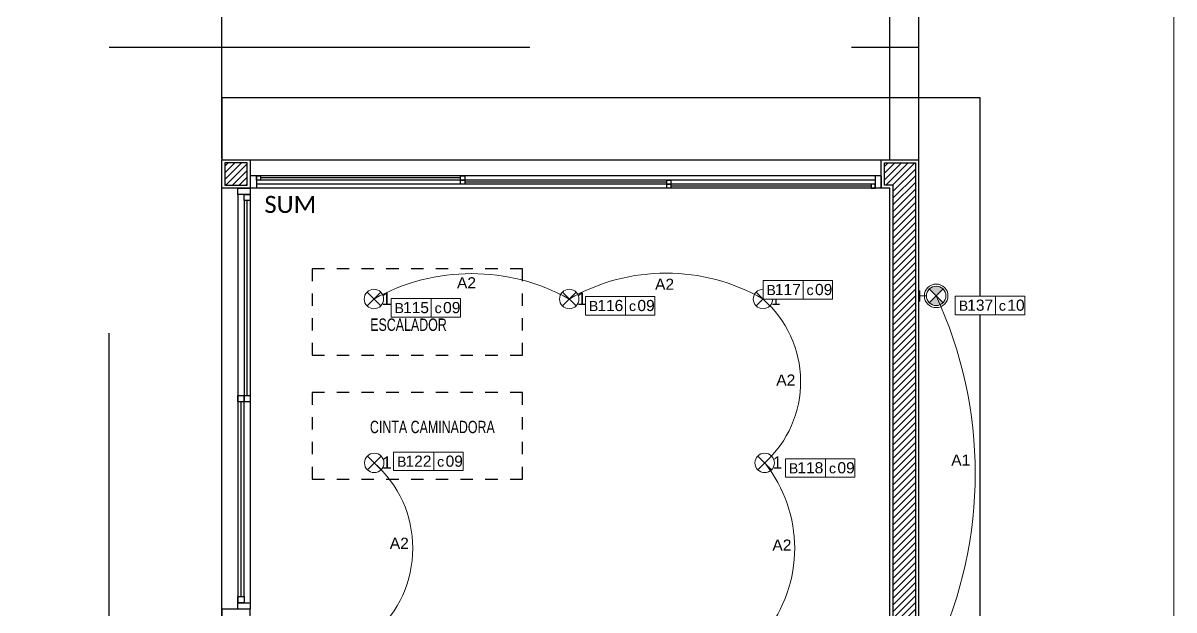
# Model space of a CAD drawing. Header units: millimetres. Extents: x 430 to 1353, y -204 to 152.
# Drawn here: x 659.43 to 668.73, y -37.6 to -32.85 of the extents above; entities that cross this region are included whole.
import ezdxf

# ---------------------------------------------------------------- set-up
doc = ezdxf.new("R2010")
doc.units = ezdxf.units.MM
doc.linetypes.add('DASHED', pattern=[0.3, 0.17, -0.13])
doc.linetypes.add('HIDDENX3', pattern=[0.15, 0.1, -0.05])
doc.layers.get('0').update_dxf_attribs({"color": 250})
for name, color, linetype in [('AR - Carpinteria', 252, 'Continuous'), ('AR - Ht', 252, 'Continuous'), ('AR - Proyeccion', 252, 'DASHED'), ('AR - Vista 05', 252, 'Continuous'), ('AR - Vista 1', 252, 'Continuous'), ('AR - Vista 2', 252, 'Continuous'), ('AR - Vista 4', 252, 'Continuous'), ('ER-AA', 252, 'HIDDENX3'), ('ND- ESPACIOS', 253, 'Continuous')]:
    doc.layers.add(name, color=color, linetype=linetype)
for name, color, linetype, lineweight in [('ND-Apliques', 1, 'Continuous', 15), ('ND-GLOBAL_Notas', 252, 'Continuous', 9), ('ND-IUG-C10', 152, 'Continuous', 13), ('ND-IUG-C9', 200, 'Continuous', 13), ('ND-texto', 251, 'Continuous', 15)]:
    doc.layers.add(name, color=color, linetype=linetype, lineweight=lineweight)
doc.styles.add('1', font='arial.ttf')
doc.styles.add('50-TXT', font='GOTHIC.TTF', dxfattribs={"width": 0.75, "height": 0.1})
doc.styles.add('Arial', font='arial.ttf')
doc.styles.add('IMPLANTACION', font='arial.ttf', dxfattribs={"height": 0.3})
doc.styles.get("Standard").update_dxf_attribs({"font": 'arial.ttf'})

# ---------------------------------------------------------------- blocks, each defined once
blk = doc.blocks.new('Aplique_ext_caja 7x7')
for p, q in [((-0.0556, 0.0556), (0.0556, -0.0556)), ((-0.0556, -0.0556), (0.0556, 0.0556))]:
    blk.add_line(p, q)
blk.add_circle((0, 0), 0.0786)
blk = doc.blocks.new('*U454')
blk.add_blockref('Aplique_ext_caja 7x7', (0, 0))
at = {"insert": (0.0634, 0.0523), "char_height": 0.1, "attachment_point": 1, "style": 'IMPLANTACION'}
blk.add_mtext_dynamic_manual_height_columns('1', width=0.080108, gutter_width=0.5582, heights=[0], dxfattribs=at)
blk = doc.blocks.new('*U455')
blk.add_blockref('Aplique_ext_caja 7x7', (0, 0))
at = {"insert": (0.0634, 0.0523), "char_height": 0.1, "attachment_point": 1, "style": 'IMPLANTACION'}
blk.add_mtext_dynamic_manual_height_columns('1', width=0.080108, gutter_width=0.5582, heights=[0], dxfattribs=at)
blk = doc.blocks.new('*U457')
blk.add_blockref('Aplique_ext_caja 7x7', (0, 0))
at = {"insert": (0.0634, 0.0523), "char_height": 0.1, "attachment_point": 1, "style": 'IMPLANTACION'}
blk.add_mtext_dynamic_manual_height_columns('1', width=0.080108, gutter_width=0.5582, heights=[0], dxfattribs=at)
blk = doc.blocks.new('*U458')
blk.add_blockref('Aplique_ext_caja 7x7', (0, 0))
at = {"insert": (0.0634, 0.0523), "char_height": 0.1, "attachment_point": 1, "style": 'IMPLANTACION'}
blk.add_mtext_dynamic_manual_height_columns('1', width=0.080108, gutter_width=0.5582, heights=[0], dxfattribs=at)
blk = doc.blocks.new('*U460')
blk.add_blockref('Aplique_ext_caja 7x7', (0, 0))
at = {"insert": (0.0634, 0.0523), "char_height": 0.1, "attachment_point": 1, "style": 'IMPLANTACION'}
blk.add_mtext_dynamic_manual_height_columns('1', width=0.080108, gutter_width=0.5582, heights=[0], dxfattribs=at)
blk = doc.blocks.new('Aplieque_Cielo-tierra')
h = blk.add_hatch(color=256)
h.dxf.hatch_style = 1
h.paths.add_polyline_path([(0.0004, 0.1432), (-0.0552, 0.1988, 0.293406), (-0.0733, 0.1157, 0.107717), (-0.0552, 0.0876)])
h.paths.add_polyline_path([(0.0741, 0.1706, 0.107717), (0.056, 0.1988), (0.0004, 0.1432), (0.056, 0.0876, 0.293406)])
for p, q in [((-0.0552, 0.1988), (0.056, 0.0876)), ((-0.0552, 0.0876), (0.056, 0.1988)), ((-0.0413, 0), (0.0413, 0)), ((-0.0003, 0.0645), (-0.0003, 0.0125))]:
    blk.add_line(p, q)
blk.add_lwpolyline([(-0.0413, 0), (0.041, 0), (0.041, 0.0125), (-0.0413, 0.0125)], close=True)
for radius in [0.0953, 0.0786]:
    blk.add_circle((0.0004, 0.1432), radius)
blk = doc.blocks.new('N_Boca')
at = {"ltscale": 0.5}
blk.add_wipeout([(0, 0.15), (0.324, 0.15), (0.324, 0), (0, 0)], dxfattribs=at)
blk.add_lwpolyline([(0, 0.15), (0.324, 0.15), (0.324, 0), (0, 0)], close=True, dxfattribs=at)
at = {"ltscale": 0.5, "insert": (0.0277, 0.1135), "char_height": 0.0816, "attachment_point": 1, "style": '1'}
blk.add_mtext_dynamic_manual_height_columns('B', width=0.06653, gutter_width=2.041, heights=[0], dxfattribs=at)
at = {"ltscale": 0.5, "style": '1'}
blk.add_attdef('BOCA', (0.0961, 0.0319), '', height=0.09, dxfattribs=at)
blk = doc.blocks.new('*U493')
at = {"color": 8}
for p, q in [((1.675, 0.025), (0.1, 0.025)), ((1.725, 0.075), (3.3, 0.075))]:
    blk.add_line(p, q, dxfattribs=at)
at = {"layer": 'AR - Carpinteria'}
for p, q in [((0.05, 0.1), (3.35, 0.1)), ((0.05, 0), (3.35, 0)), ((0.1, 0.05), (1.675, 0.05)), ((3.3, 0.05), (1.725, 0.05))]:
    blk.add_line(p, q, dxfattribs=at)
for points in [[(0, 0), (0.05, 0), (0.05, 0.1), (0, 0.1)], [(1.725, 0.1), (1.675, 0.1), (1.675, 0.05), (1.725, 0.05)], [(3.35, 0.1), (3.3, 0.1), (3.3, 0.05), (3.35, 0.05)], [(3.35, 0), (3.4, 0), (3.4, 0.1), (3.35, 0.1)], [(0.05, 0), (0.1, 0), (0.1, 0.05), (0.05, 0.05)], [(1.675, 0), (1.725, 0), (1.725, 0.05), (1.675, 0.05)]]:
    blk.add_lwpolyline(points, close=True, dxfattribs=at)
blk = doc.blocks.new('*U495')
for p, q in [((0, 0.1), (5.1, 0.1)), ((0, 0.1), (0, 0)), ((0.05, 0.1), (0.05, 0)), ((5.05, 0.1), (5.05, 0)), ((5.1, 0.1), (5.1, 0)), ((0, 0), (5.1, 0)), ((0.05, 0.0667), (5.05, 0.0667)), ((0.05, 0.0333), (5.05, 0.0333))]:
    blk.add_line(p, q)
at = {"color": 8}
for p, q in [((0.0833, 0.0167), (1.7, 0.0167)), ((1.7333, 0.05), (3.3667, 0.05)), ((3.4, 0.0833), (5.0167, 0.0833))]:
    blk.add_line(p, q, dxfattribs=at)
for points in [[(3.3667, 0.0667), (3.4, 0.0667), (3.4, 0.1), (3.3667, 0.1)], [(5.0167, 0.0667), (5.05, 0.0667), (5.05, 0.1), (5.0167, 0.1)], [(0.0833, 0), (0.05, 0), (0.05, 0.0333), (0.0833, 0.0333)], [(1.7, 0.0333), (1.7333, 0.0333), (1.7333, 0.0667), (1.7, 0.0667)], [(1.7, 0), (1.7333, 0), (1.7333, 0.0333), (1.7, 0.0333)], [(3.3667, 0.0333), (3.4, 0.0333), (3.4, 0.0667), (3.3667, 0.0667)]]:
    blk.add_lwpolyline(points, close=True)
blk = doc.blocks.new('PLANTA BAJA')
at = {"layer": 'AR - Ht', "true_color": 0x383838, "transparency": 33554610}
h = blk.add_hatch(dxfattribs=at)
h.set_pattern_fill('ANSI31', color=250, scale=0.012)
h.set_pattern_definition([(45, (-605.2518, -51.777135), (-0.0269407684, 0.0269407684), [])])
h.paths.add_polyline_path([(23.605, 24.735), (23.425, 24.735), (23.425, 24.69), (22.52, 24.69), (22.52, 24.6304), (22.7591, 24.6304), (22.7591, 24.5804), (22.52, 24.5804), (22.52, 24.52), (23.425, 24.52), (23.425, 24.45), (23.605, 24.45)])
h.paths.add_polyline_path([(18.205, 30.805), (18.025, 30.805), (18.025, 30.625), (18.205, 30.625)])
h.paths.add_polyline_path([(0.205, 16.225), (1.215, 16.225), (1.215, 16.405), (0.025, 16.405), (0.025, 10.52), (0.205, 10.52), (0.205, 11.8904), (0.205, 13.0025), (1.1975, 13.0025), (1.1975, 13.0679), (0.5175, 13.0679), (0.5175, 13.1179), (1.1975, 13.1179), (1.1975, 13.1825), (0.205, 13.1825), (0.205, 14.9569), (0.82, 14.9569), (0.82, 15.0769), (0.205, 15.0769)])
h.paths.add_polyline_path([(4.45, 16.405), (2.165, 16.405), (2.165, 16.225), (3.625, 16.225), (3.625, 13.1825), (2.6375, 13.1825), (2.6375, 13.1179), (3.3175, 13.1179), (3.3175, 13.0679), (2.6375, 13.0679), (2.6375, 13.0025), (3.625, 13.0025), (3.625, 12.015), (3.805, 12.015), (3.805, 16.225), (4.45, 16.225)])
h.paths.add_polyline_path([(7.455, 16.405), (5.5, 16.405), (5.5, 16.225), (7.455, 16.225)])
h.paths.add_polyline_path([(7.34, 11.005), (3.805, 11.005), (3.805, 11.075), (3.625, 11.075), (3.625, 10.825), (4.155, 10.825), (4.155, 8.47), (3.625, 8.47), (3.625, 8.35), (4.275, 8.35), (4.275, 10.825), (7.22, 10.825), (7.22, 7.405), (7.225, 7.405), (7.225, 0.025), (7.405, 0.025), (7.405, 7.225), (7.475, 7.225), (7.475, 7.405), (7.34, 7.405)])
h.paths.add_polyline_path([(3.805, 7.405), (2.615, 7.405), (2.615, 7.8154), (2.495, 7.8154), (2.495, 7.405), (0.205, 7.405), (0.205, 7.96), (0.025, 7.96), (0.025, 0.025), (0.205, 0.025), (0.205, 7.225), (3.805, 7.225)])
h.paths.add_polyline_path([(11.69, 7.405), (9.89, 7.405), (9.725, 7.405), (9.725, 7.225), (11.69, 7.225)])
h.paths.add_polyline_path([(14.62, 11.005), (10.81, 11.005), (10.81, 10.825), (14.62, 10.825)])
h.paths.add_polyline_path([(18.225, 11.005), (15.875, 11.005), (15.875, 10.825), (18.055, 10.825), (18.055, 9.505), (17.475, 9.505), (17.475, 9.175), (17.215, 9.175), (17.215, 9.055), (18.055, 9.055), (18.055, 7.405), (17.47, 7.405), (17.47, 7.225), (18.035, 7.225), (18.195, 7.225), (18.22, 7.225), (18.22, 7.405), (18.175, 7.405), (18.175, 10.825), (18.225, 10.825)])
h.paths.add_polyline_path([(18.055, 9.425), (18.055, 9.175), (17.555, 9.175), (17.555, 9.425)], flags=16)
h.paths.add_polyline_path([(16.42, 7.405), (16.375, 7.405), (16.375, 9.95), (16.255, 9.95), (16.255, 7.405), (13.74, 7.405), (13.74, 7.225), (14.29, 7.225), (14.29, 5.415), (14.74, 5.415), (14.74, 7.225), (16.395, 7.225), (16.42, 7.2251)])
h.paths.add_polyline_path([(23.605, 16.405), (21.57, 16.405), (21.57, 16.225), (23.425, 16.225), (23.425, 11.685), (19.375, 11.685), (19.375, 12.365), (19.255, 12.365), (19.17, 12.365), (19.17, 12.245), (19.255, 12.245), (19.255, 11.005), (19.165, 11.005), (19.165, 10.825), (19.375, 10.825), (19.375, 11.565), (23.425, 11.565), (23.425, 7.405), (21.57, 7.405), (21.57, 7.225), (23.605, 7.225)])
h.paths.add_polyline_path([(18.22, 16.405), (17.91, 16.405), (17.91, 16.225), (18.055, 16.225), (18.055, 12.25), (18.22, 12.25), (18.22, 12.36), (18.175, 12.36), (18.175, 16.225), (18.22, 16.225)])
h.paths.add_polyline_path([(21.77, 23.57), (20.7625, 23.57), (20.7625, 23.535), (21.3625, 23.535), (21.3625, 23.435), (20.7625, 23.435), (20.7625, 23.4), (21.66, 23.4), (21.66, 23.165), (21.77, 23.165)])
h.paths.add_polyline_path([(18.9175, 23.535), (19.5125, 23.535), (19.5125, 23.57), (18.215, 23.57), (18.215, 23.615), (18.025, 23.615), (18.025, 19.825), (18.23, 19.825), (18.255, 19.825), (18.255, 20.005), (18.205, 20.005), (18.205, 23.4), (19.5125, 23.4), (19.5125, 23.435), (18.9175, 23.435)])
h.paths.add_polyline_path([(23.605, 30.805), (23.355, 30.805), (23.355, 30.625), (23.425, 30.625), (23.425, 26.15), (21.66, 26.15), (21.66, 24.52), (21.77, 24.52), (21.77, 26.04), (23.425, 26.04), (23.425, 25.785), (23.605, 25.785)])
h.paths.add_polyline_path([(3.825, 20.005), (2.3749, 20.005), (2.3749, 20.055), (2.265, 20.055), (2.265, 20.005), (0.205, 20.005), (0.205, 20.055), (0.025, 20.055), (0.025, 19.825), (3.825, 19.825)])
h.paths.add_polyline_path([(5.605, 23.61), (5.425, 23.61), (5.425, 20.005), (5.375, 20.005), (5.375, 19.825), (5.4, 19.825), (5.605, 19.825)])
h.paths.add_polyline_path([(5.605, 30.805), (5.425, 30.805), (5.425, 30.625), (5.605, 30.625)])
h.paths.add_polyline_path([(0.21, 21.41), (0.21, 21.66), (0.36, 21.66), (0.36, 21.41)], flags=16)
h.paths.add_polyline_path([(0.435, 21.66), (2.2649, 21.66), (2.2649, 20.905), (2.3749, 20.905), (2.3749, 21.66), (4.055, 21.66), (4.055, 20.96), (4.165, 20.96), (4.165, 21.635), (4.165, 22.685), (4.015, 22.685), (4.015, 21.77), (1.965, 21.77), (1.965, 22.685), (1.815, 22.685), (1.815, 21.77), (0.42, 21.77), (0.205, 21.77), (0.205, 30.625), (0.275, 30.625), (0.275, 30.805), (0.23, 30.805), (0.025, 30.805), (0.025, 21.085), (0.205, 21.085), (0.205, 21.335), (0.435, 21.335)])
h.paths.add_polyline_path([(1.995, 8.7404), (1.995, 9.055), (2.445, 9.055), (2.445, 8.7404)], flags=16)
h.paths.add_polyline_path([(2.615, 9.035), (2.615, 9.175), (0.205, 9.175), (0.205, 9.47), (0.025, 9.47), (0.025, 9.035), (0.025, 9.01), (0.205, 9.01), (0.205, 9.055), (1.915, 9.055), (1.915, 8.6604), (2.615, 8.6604)])
h.paths.add_polyline_path([(23.425, 21.935), (23.17, 21.935), (23.17, 22.09), (23.425, 22.09)], flags=16)
h.paths.add_polyline_path([(23.605, 23.4), (23.425, 23.4), (23.425, 23.335), (22.62, 23.335), (22.62, 23.2754), (22.8591, 23.2754), (22.8591, 23.2254), (22.62, 23.2254), (22.62, 23.165), (23.425, 23.165), (23.425, 22.165), (23.095, 22.165), (23.095, 21.935), (21.795, 21.935), (21.66, 21.935), (21.66, 21.865), (21.795, 21.865), (23.425, 21.865), (23.425, 20.005), (21.77, 20.005), (21.77, 21.115), (21.66, 21.115), (21.66, 20.005), (21.605, 20.005), (21.605, 19.825), (21.64, 19.825), (23.605, 19.825)])
at = {"layer": 'AR - Carpinteria'}
for p, q in [((18.23, 30.83), (23.33, 30.83)), ((18, 23.635), (18, 30.6))]:
    blk.add_line(p, q, dxfattribs=at)
blk.add_lwpolyline([(18.23, 27.2), (18, 27.2), (18, 27.035), (18.23, 27.035)], close=True, dxfattribs=at)
at = {"layer": 'AR - Proyeccion', "ltscale": 20}
blk.add_lwpolyline([(0, 30.83), (0, 31.74), (6.52, 31.74), (6.52, 20.03), (17.09, 20.03), (17.09, 31.74), (23.63, 31.74), (23.63, 30.83)], dxfattribs=at)
at = {"layer": 'AR - Vista 05'}
blk.add_lwpolyline([(18, 30.6), (18, 30.83), (18.23, 30.83), (18.23, 30.6)], close=True, dxfattribs=at)
blk.add_lwpolyline([(23.4, 25.76), (23.4, 26.015), (21.795, 26.015), (21.795, 24.495), (21.635, 24.495), (21.635, 26.175), (23.4, 26.175), (23.4, 30.6), (23.33, 30.6), (23.33, 30.83), (23.63, 30.83), (23.63, 25.76)], dxfattribs=at)
at = {"layer": 'AR - Vista 1'}
blk.add_lwpolyline([(18.23, 19.3), (24.13, 19.3), (24.13, 30.83), (24.13, 31.33), (18, 31.33), (18, 30.83)], dxfattribs=at)
at = {"layer": 'AR - Vista 2'}
blk.add_line((23.4, 30.83), (23.4, 35.99), dxfattribs=at)
for points in [[(23.39, 36.24), (23.63, 36.24), (23.63, 30.83)], [(18, 30.84), (18, 35.99)]]:
    blk.add_lwpolyline(points, dxfattribs=at)
at = {"layer": 'AR - Vista 4'}
for points in [[(18.205, 30.625), (18.205, 30.805), (18.025, 30.805), (18.025, 30.625)], [(23.605, 25.785), (23.425, 25.785), (23.425, 26.04), (21.77, 26.04), (21.77, 24.52), (21.66, 24.52), (21.66, 26.15), (23.425, 26.15), (23.425, 30.625), (23.355, 30.625), (23.355, 30.805), (23.605, 30.805)]]:
    blk.add_lwpolyline(points, close=True, dxfattribs=at)
at = {"layer": 'AR - Carpinteria', "xscale": -1}
blk.add_blockref('*U495', (23.33, 30.6), dxfattribs=at)
at = {"layer": 'AR - Carpinteria', "xscale": -1.000000000000024, "rotation": 90}
blk.add_blockref('*U493', (18.23, 30.6), dxfattribs=at)
blk = doc.blocks.new('Circuito')
at = {"ltscale": 0.5}
blk.add_wipeout([(0, 0.15), (0.2376, 0.15), (0.2376, 0), (0, 0)], dxfattribs=at)
blk.add_lwpolyline([(0, 0.15), (0.2376, 0.15), (0.2376, 0), (0, 0)], close=True, dxfattribs=at)
at = {"ltscale": 0.5, "insert": (0.0277, 0.1135), "char_height": 0.0816, "attachment_point": 1, "style": '1'}
blk.add_mtext_dynamic_manual_height_columns('c', width=0.06653, gutter_width=2.041, heights=[0], dxfattribs=at)
at = {"ltscale": 0.5, "style": '1'}
blk.add_attdef('BOCA', (0.0961, 0.0319), '', height=0.09, dxfattribs=at)

msp = doc.modelspace()

# ---------------------------------------------------------------- linework, layer by layer
at = {"layer": 'ND-GLOBAL_Notas'}
msp.add_lwpolyline([(641.0647, -25.4423), (668.7291, -25.4423), (668.7291, -66.7575), (641.0647, -66.7575)], close=True, dxfattribs=at)
at = {"layer": 'ND-IUG-C10'}
for p, q in [((666.6642, -33.958), (666.6642, -34.958)), ((666.6642, -34.958), (666.6642, -35.058))]:
    msp.add_line(p, q, dxfattribs=at)
msp.add_arc((663.7029, -36.4926), 3.4201, 335.1924, 24.8076, dxfattribs=at)
at = {"layer": 'ND-IUG-C9'}
for centre, radius, start, end in [((664.6254, -36.4404), 1.5669, 60.02208, 119.97792), ((663.0533, -36.4961), 1.6184, 60.81489, 119.18511), ((664.8248, -35.7513), 0.887, 312.29827, 48.87108), ((661.6572, -37.0974), 0.9207, 311.45868, 48.54138), ((664.5605, -37.0974), 1.1036, 321.29967, 38.70033)]:
    msp.add_arc(centre, radius, start, end, dxfattribs=at)

# ---------------------------------------------------------------- block references
at = {"layer": 'AR - Vista 05'}
msp.add_blockref('PLANTA BAJA', (643.0342, -64.788), dxfattribs=at)
at = {"layer": 'ND-Apliques', "xscale": -1, "rotation": 270}
msp.add_blockref('Aplieque_Cielo-tierra', (666.6642, -35.058), dxfattribs=at)
at = {"layer": 'ND-Apliques'}
for name, p in [('*U454', (662.2641, -35.0831)), ('*U457', (663.8424, -35.0831)), ('*U455', (665.4083, -35.0831)), ('*U460', (662.2667, -36.4074)), ('*U458', (665.4218, -36.4074))]:
    msp.add_blockref(name, p, dxfattribs=at)

# ---------------------------------------------------------------- texts
at = {"layer": 'ER-AA', "style": '50-TXT', "width": 0.75}
msp.add_text('CINTA CAMINADORA', height=0.1, dxfattribs=at).set_placement((662.2319, -36.167))
at = {"layer": 'ND- ESPACIOS', "insert": (661.3794, -34.25), "char_height": 0.15, "attachment_point": 1, "rotation": 0.00461}
msp.add_mtext_dynamic_manual_height_columns('{\\fCalibri|b0|i0|c0|p34;\\H0.91667x;SUM}', width=1.191821, gutter_width=10.1758, heights=[0.3575], dxfattribs=at)
at = {"layer": 'ND-texto', "style": 'Arial'}
for s, p in [('A2', (662.9351, -34.9968)), ('A2', (664.536, -35.0086)), ('A2', (665.5154, -35.783)), ('A1', (666.9293, -36.4297)), ('A2', (662.3924, -37.1018)), ('A2', (665.484, -37.1166))]:
    msp.add_text(s, height=0.09, dxfattribs=at).set_placement(p)

# ---------------------------------------------------------------- next in the draw order: block references
at = {"layer": 'ND-IUG-C10'}
msp.add_blockref('N_Boca', (666.9622, -35.2096), dxfattribs=at).add_auto_attribs({'BOCA': '137'})
at = {"layer": 'ND-IUG-C9'}
for p, values in [((665.4083, -35.0831), {'BOCA': '117'}), ((663.9733, -35.2123), {'BOCA': '116'}), ((662.4029, -35.2291), {'BOCA': '115'}), ((662.4232, -36.4701), {'BOCA': '122'}), ((665.5894, -36.5237), {'BOCA': '118'})]:
    msp.add_blockref('N_Boca', p, dxfattribs=at).add_auto_attribs(values)

# ---------------------------------------------------------------- next in the draw order: linework, layer by layer
at = {"layer": 'ER-AA'}
for points in [[(661.7642, -35.538), (663.4642, -35.538), (663.4642, -34.838), (661.7642, -34.838), (661.7642, -35.538)], [(661.7642, -36.538), (663.4642, -36.538), (663.4642, -35.838), (661.7642, -35.838), (661.7642, -36.538)]]:
    msp.add_lwpolyline(points, dxfattribs=at)

# ---------------------------------------------------------------- next in the draw order: block references
at = {"layer": 'ND-IUG-C10'}
msp.add_blockref('Circuito', (667.2862, -35.2096), dxfattribs=at).add_auto_attribs({'BOCA': '10'})
at = {"layer": 'ND-IUG-C9'}
for p in [(665.7322, -35.0831), (664.2972, -35.2123), (665.9134, -36.5237)]:
    msp.add_blockref('Circuito', p, dxfattribs=at).add_auto_attribs({'BOCA': '09'})

# ---------------------------------------------------------------- next in the draw order: texts
at = {"layer": 'ER-AA', "style": '50-TXT', "width": 0.75}
msp.add_text('ESCALADOR', height=0.1, dxfattribs=at).set_placement((662.2341, -35.3404))

# ---------------------------------------------------------------- next in the draw order: block references
at = {"layer": 'ND-IUG-C9'}
for p in [(662.7269, -35.2291), (662.7472, -36.4701)]:
    msp.add_blockref('Circuito', p, dxfattribs=at).add_auto_attribs({'BOCA': '09'})

doc.saveas('drawing.dxf')
